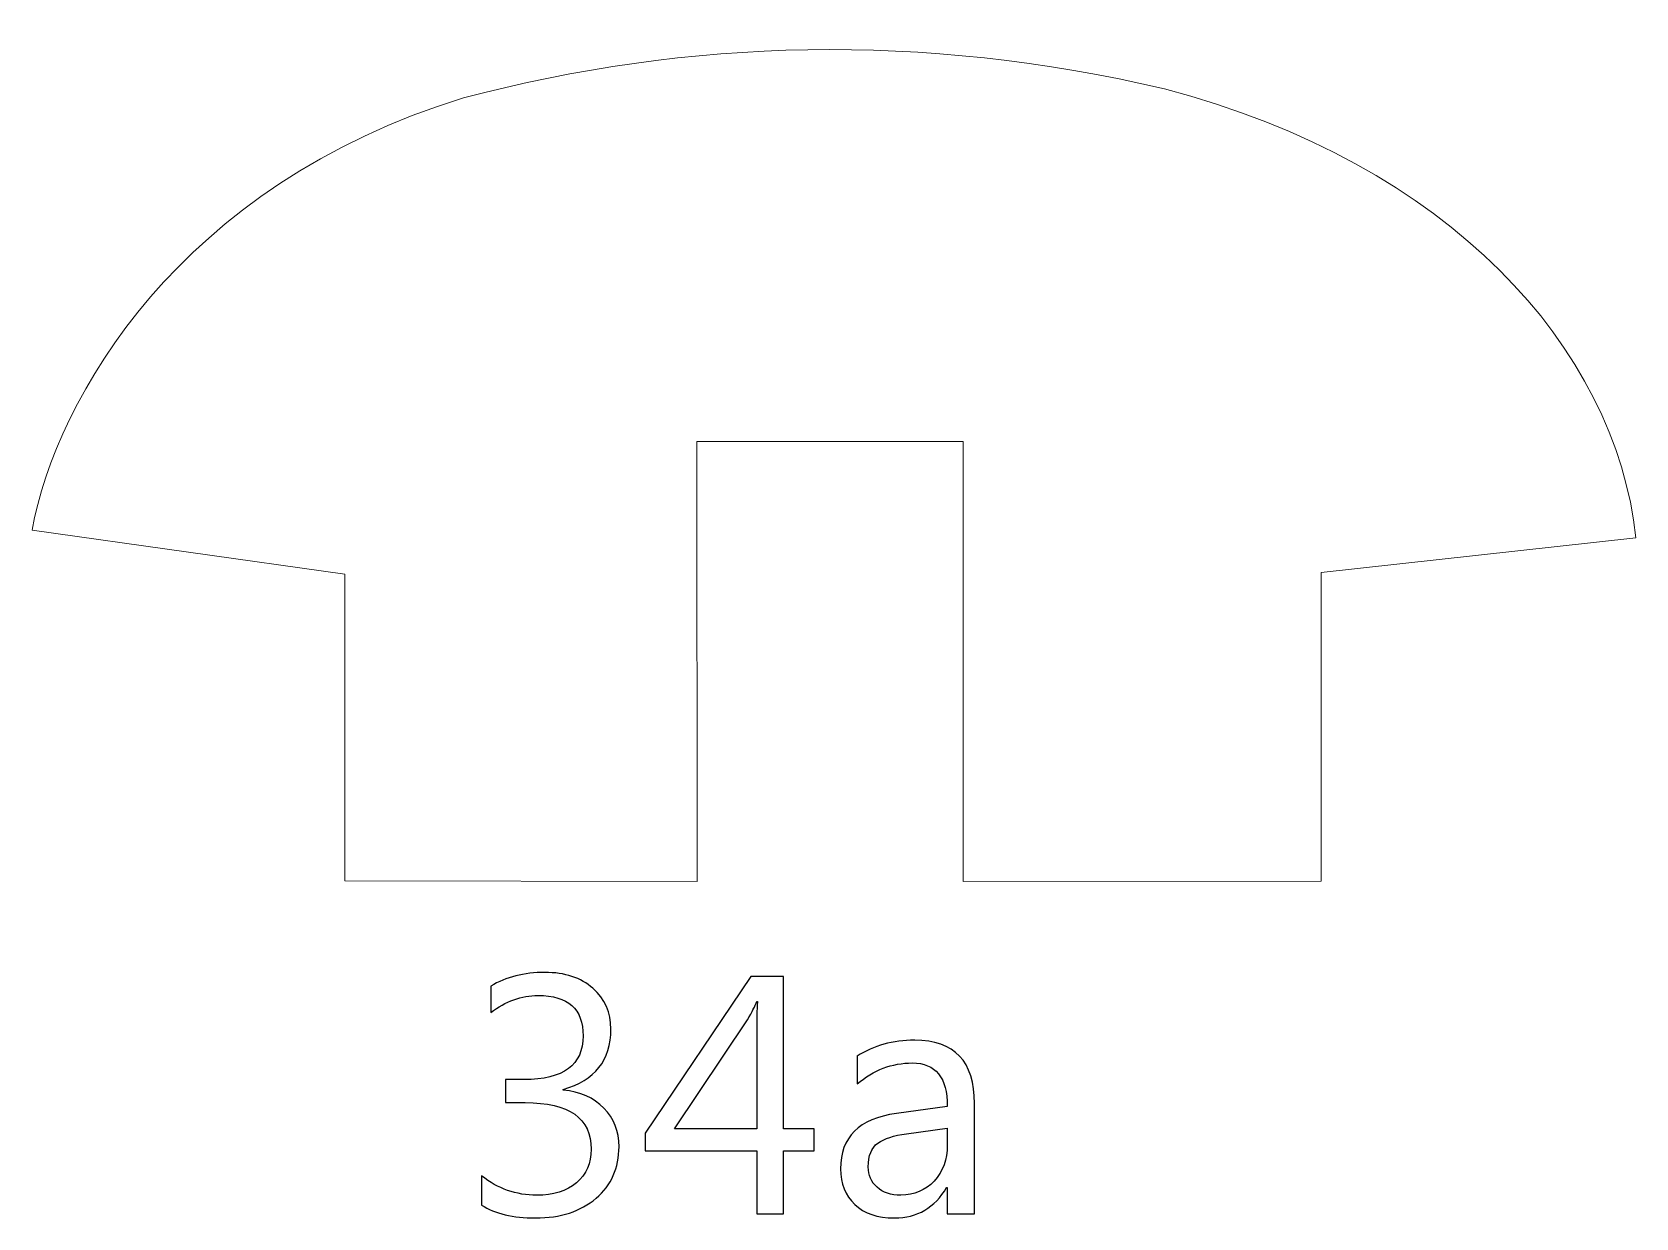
# Model space of a CAD drawing. Header units: centimetres. Extents: x -19.4 to 19.9, y -26.5 to 22.7.
# Drawn here: x -7.954 to -5.952, y -16.927 to -15.446 of the extents above; entities that cross this region are included whole.
import ezdxf

# ---------------------------------------------------------------- set-up
doc = ezdxf.new("R2010")
doc.units = ezdxf.units.CM
doc.header["$MEASUREMENT"] = 0
doc.layers.add('Camada 1', color=7, linetype='Continuous')

msp = doc.modelspace()

# ---------------------------------------------------------------- linework, layer by layer
at = {"layer": 'Camada 1', "color": 7, "lineweight": 9}
msp.add_open_spline([(-7.12383, -15.95748), (-7.12383, -15.95748), (-6.79139, -15.95748), (-6.79139, -15.95748), (-6.79139, -15.95748), (-6.79139, -15.95748), (-6.79161, -16.5069), (-6.79161, -16.5069), (-6.79161, -16.5069), (-6.79161, -16.5069), (-6.3449, -16.50678), (-6.3449, -16.50678), (-6.3449, -16.50678), (-6.3449, -16.50678), (-6.3446, -16.12137), (-6.3446, -16.12137), (-6.3446, -16.12137), (-6.3446, -16.12137), (-5.9518, -16.07785), (-5.9518, -16.07785), (-5.9518, -16.07785), (-5.97748, -15.84037), (-6.18456, -15.61086), (-6.54007, -15.51734), (-6.54007, -15.51734), (-6.84354, -15.44649), (-7.13286, -15.45427), (-7.41528, -15.5287), (-7.41528, -15.5287), (-7.76935, -15.63743), (-7.92368, -15.90289), (-7.9538, -16.06833), (-7.9538, -16.06833), (-7.9538, -16.06833), (-7.56337, -16.12347), (-7.56337, -16.12347), (-7.56337, -16.12347), (-7.56337, -16.12347), (-7.56331, -16.50612), (-7.56331, -16.50612), (-7.56331, -16.50612), (-7.56331, -16.50612), (-7.12379, -16.50686), (-7.12379, -16.50686), (-7.12379, -16.50686), (-7.12379, -16.50686), (-7.12383, -15.95748), (-7.12383, -15.95748)], degree=3, knots=[0, 0, 0, 0, 0.0769231, 0.0769231, 0.0769231, 0.0769231, 0.1538462, 0.1538462, 0.1538462, 0.1538462, 0.2307692, 0.2307692, 0.2307692, 0.2307692, 0.3076923, 0.3076923, 0.3076923, 0.3076923, 0.3846154, 0.3846154, 0.3846154, 0.3846154, 0.4615385, 0.4615385, 0.4615385, 0.4615385, 0.5384615, 0.5384615, 0.5384615, 0.5384615, 0.6153846, 0.6153846, 0.6153846, 0.6153846, 0.6923077, 0.6923077, 0.6923077, 0.6923077, 0.7692308, 0.7692308, 0.7692308, 0.7692308, 0.8461538, 0.8461538, 0.8461538, 0.8461538, 1, 1, 1, 1], dxfattribs=at)
at = {"layer": 'Camada 1', "color": 7}
for points, knots in [([(-7.39262, -16.91097), (-7.39262, -16.91097), (-7.39262, -16.87457), (-7.39262, -16.87457), (-7.39262, -16.87457), (-7.37237, -16.89065), (-7.34944, -16.8987), (-7.32396, -16.8987), (-7.32396, -16.8987), (-7.30322, -16.8987), (-7.28671, -16.89355), (-7.27436, -16.88317), (-7.27436, -16.88317), (-7.26202, -16.8728), (-7.25588, -16.85883), (-7.25588, -16.84133), (-7.25588, -16.84133), (-7.25588, -16.80253), (-7.28339, -16.78312), (-7.33836, -16.78312), (-7.33836, -16.78312), (-7.33836, -16.78312), (-7.36298, -16.78312), (-7.36298, -16.78312), (-7.36298, -16.78312), (-7.36298, -16.78312), (-7.36298, -16.75434), (-7.36298, -16.75434), (-7.36298, -16.75434), (-7.36298, -16.75434), (-7.33956, -16.75434), (-7.33956, -16.75434), (-7.33956, -16.75434), (-7.29052, -16.75434), (-7.26604, -16.73613), (-7.26604, -16.6998), (-7.26604, -16.6998), (-7.26604, -16.66614), (-7.28474, -16.64935), (-7.32213, -16.64935), (-7.32213, -16.64935), (-7.34301, -16.64935), (-7.3627, -16.6564), (-7.38119, -16.67052), (-7.38119, -16.67052), (-7.38119, -16.67052), (-7.38119, -16.6375), (-7.38119, -16.6375), (-7.38119, -16.6375), (-7.36214, -16.62621), (-7.33963, -16.62056), (-7.31373, -16.62056), (-7.31373, -16.62056), (-7.28876, -16.62056), (-7.26879, -16.62719), (-7.25376, -16.64039), (-7.25376, -16.64039), (-7.2388, -16.65365), (-7.23132, -16.67059), (-7.23132, -16.69126), (-7.23132, -16.69126), (-7.23132, -16.73028), (-7.25115, -16.7554), (-7.29087, -16.76654), (-7.29087, -16.76654), (-7.29087, -16.76654), (-7.29087, -16.76739), (-7.29087, -16.76739), (-7.29087, -16.76739), (-7.26957, -16.76944), (-7.25263, -16.77692), (-7.24007, -16.78983), (-7.24007, -16.78983), (-7.22744, -16.80274), (-7.22116, -16.81883), (-7.22116, -16.83809), (-7.22116, -16.83809), (-7.22116, -16.86476), (-7.23069, -16.88621), (-7.24981, -16.90258), (-7.24981, -16.90258), (-7.26893, -16.91888), (-7.29412, -16.92706), (-7.32538, -16.92706), (-7.32538, -16.92706), (-7.35353, -16.92706), (-7.37596, -16.9217), (-7.39262, -16.91097)], [0, 0, 0, 0, 0.0434783, 0.0434783, 0.0434783, 0.0434783, 0.0869565, 0.0869565, 0.0869565, 0.0869565, 0.1304348, 0.1304348, 0.1304348, 0.1304348, 0.173913, 0.173913, 0.173913, 0.173913, 0.2173913, 0.2173913, 0.2173913, 0.2173913, 0.2608696, 0.2608696, 0.2608696, 0.2608696, 0.3043478, 0.3043478, 0.3043478, 0.3043478, 0.3478261, 0.3478261, 0.3478261, 0.3478261, 0.3913043, 0.3913043, 0.3913043, 0.3913043, 0.4347826, 0.4347826, 0.4347826, 0.4347826, 0.4782609, 0.4782609, 0.4782609, 0.4782609, 0.5217391, 0.5217391, 0.5217391, 0.5217391, 0.5652174, 0.5652174, 0.5652174, 0.5652174, 0.6086957, 0.6086957, 0.6086957, 0.6086957, 0.6521739, 0.6521739, 0.6521739, 0.6521739, 0.6956522, 0.6956522, 0.6956522, 0.6956522, 0.7391304, 0.7391304, 0.7391304, 0.7391304, 0.7826087, 0.7826087, 0.7826087, 0.7826087, 0.826087, 0.826087, 0.826087, 0.826087, 0.8695652, 0.8695652, 0.8695652, 0.8695652, 0.9130435, 0.9130435, 0.9130435, 0.9130435, 1, 1, 1, 1]), ([(-6.97774, -16.84324), (-6.97774, -16.84324), (-7.01584, -16.84324), (-7.01584, -16.84324), (-7.01584, -16.84324), (-7.01584, -16.84324), (-7.01584, -16.92198), (-7.01584, -16.92198), (-7.01584, -16.92198), (-7.01584, -16.92198), (-7.04929, -16.92198), (-7.04929, -16.92198), (-7.04929, -16.92198), (-7.04929, -16.92198), (-7.04929, -16.84324), (-7.04929, -16.84324), (-7.04929, -16.84324), (-7.04929, -16.84324), (-7.18857, -16.84324), (-7.18857, -16.84324), (-7.18857, -16.84324), (-7.18857, -16.84324), (-7.18857, -16.82108), (-7.18857, -16.82108), (-7.18857, -16.82108), (-7.18857, -16.82108), (-7.0567, -16.62564), (-7.0567, -16.62564), (-7.0567, -16.62564), (-7.0567, -16.62564), (-7.01584, -16.62564), (-7.01584, -16.62564), (-7.01584, -16.62564), (-7.01584, -16.62564), (-7.01584, -16.81572), (-7.01584, -16.81572), (-7.01584, -16.81572), (-7.01584, -16.81572), (-6.97774, -16.81572), (-6.97774, -16.81572), (-6.97774, -16.81572), (-6.97774, -16.81572), (-6.97774, -16.84324), (-6.97774, -16.84324)], [0, 0, 0, 0, 0.0833333, 0.0833333, 0.0833333, 0.0833333, 0.1666667, 0.1666667, 0.1666667, 0.1666667, 0.25, 0.25, 0.25, 0.25, 0.3333333, 0.3333333, 0.3333333, 0.3333333, 0.4166667, 0.4166667, 0.4166667, 0.4166667, 0.5, 0.5, 0.5, 0.5, 0.5833333, 0.5833333, 0.5833333, 0.5833333, 0.6666667, 0.6666667, 0.6666667, 0.6666667, 0.75, 0.75, 0.75, 0.75, 0.8333333, 0.8333333, 0.8333333, 0.8333333, 1, 1, 1, 1]), ([(-7.04929, -16.81572), (-7.04929, -16.81572), (-7.04929, -16.68766), (-7.04929, -16.68766), (-7.04929, -16.68766), (-7.04929, -16.67856), (-7.04901, -16.66833), (-7.04844, -16.65704), (-7.04844, -16.65704), (-7.04844, -16.65704), (-7.04929, -16.65704), (-7.04929, -16.65704), (-7.04929, -16.65704), (-7.05119, -16.66205), (-7.055, -16.6696), (-7.06065, -16.67976), (-7.06065, -16.67976), (-7.06065, -16.67976), (-7.15181, -16.81572), (-7.15181, -16.81572), (-7.15181, -16.81572), (-7.15181, -16.81572), (-7.04929, -16.81572), (-7.04929, -16.81572)], [0, 0, 0, 0, 0.1428571, 0.1428571, 0.1428571, 0.1428571, 0.2857143, 0.2857143, 0.2857143, 0.2857143, 0.4285714, 0.4285714, 0.4285714, 0.4285714, 0.5714286, 0.5714286, 0.5714286, 0.5714286, 0.7142857, 0.7142857, 0.7142857, 0.7142857, 1, 1, 1, 1]), ([(-6.7775, -16.92198), (-6.7775, -16.92198), (-6.81137, -16.92198), (-6.81137, -16.92198), (-6.81137, -16.92198), (-6.81137, -16.92198), (-6.81137, -16.88889), (-6.81137, -16.88889), (-6.81137, -16.88889), (-6.81137, -16.88889), (-6.81222, -16.88889), (-6.81222, -16.88889), (-6.81222, -16.88889), (-6.82696, -16.91436), (-6.84862, -16.92706), (-6.87734, -16.92706), (-6.87734, -16.92706), (-6.89844, -16.92706), (-6.91495, -16.92149), (-6.92687, -16.91027), (-6.92687, -16.91027), (-6.9388, -16.89912), (-6.94472, -16.8843), (-6.94472, -16.86582), (-6.94472, -16.86582), (-6.94472, -16.82623), (-6.92144, -16.80316), (-6.87487, -16.79667), (-6.87487, -16.79667), (-6.87487, -16.79667), (-6.81137, -16.78778), (-6.81137, -16.78778), (-6.81137, -16.78778), (-6.81137, -16.75166), (-6.82591, -16.73359), (-6.85497, -16.73359), (-6.85497, -16.73359), (-6.88045, -16.73359), (-6.90345, -16.74234), (-6.92398, -16.75984), (-6.92398, -16.75984), (-6.92398, -16.75984), (-6.92398, -16.72513), (-6.92398, -16.72513), (-6.92398, -16.72513), (-6.90317, -16.71186), (-6.87925, -16.70523), (-6.85208, -16.70523), (-6.85208, -16.70523), (-6.80234, -16.70523), (-6.7775, -16.73155), (-6.7775, -16.78425), (-6.7775, -16.78425), (-6.7775, -16.78425), (-6.7775, -16.92198), (-6.7775, -16.92198)], [0, 0, 0, 0, 0.0666667, 0.0666667, 0.0666667, 0.0666667, 0.1333333, 0.1333333, 0.1333333, 0.1333333, 0.2, 0.2, 0.2, 0.2, 0.2666667, 0.2666667, 0.2666667, 0.2666667, 0.3333333, 0.3333333, 0.3333333, 0.3333333, 0.4, 0.4, 0.4, 0.4, 0.4666667, 0.4666667, 0.4666667, 0.4666667, 0.5333333, 0.5333333, 0.5333333, 0.5333333, 0.6, 0.6, 0.6, 0.6, 0.6666667, 0.6666667, 0.6666667, 0.6666667, 0.7333333, 0.7333333, 0.7333333, 0.7333333, 0.8, 0.8, 0.8, 0.8, 0.8666667, 0.8666667, 0.8666667, 0.8666667, 1, 1, 1, 1]), ([(-6.81137, -16.81487), (-6.81137, -16.81487), (-6.86245, -16.82193), (-6.86245, -16.82193), (-6.86245, -16.82193), (-6.87819, -16.82412), (-6.89004, -16.82807), (-6.89801, -16.83364), (-6.89801, -16.83364), (-6.90599, -16.83929), (-6.91001, -16.84917), (-6.91001, -16.86342), (-6.91001, -16.86342), (-6.91001, -16.87379), (-6.90634, -16.88226), (-6.89893, -16.88882), (-6.89893, -16.88882), (-6.89159, -16.89538), (-6.88172, -16.8987), (-6.86951, -16.8987), (-6.86951, -16.8987), (-6.85265, -16.8987), (-6.83875, -16.89277), (-6.82781, -16.88099), (-6.82781, -16.88099), (-6.81687, -16.86913), (-6.81137, -16.85418), (-6.81137, -16.83604), (-6.81137, -16.83604), (-6.81137, -16.83604), (-6.81137, -16.81487), (-6.81137, -16.81487)], [0, 0, 0, 0, 0.1111111, 0.1111111, 0.1111111, 0.1111111, 0.2222222, 0.2222222, 0.2222222, 0.2222222, 0.3333333, 0.3333333, 0.3333333, 0.3333333, 0.4444444, 0.4444444, 0.4444444, 0.4444444, 0.5555556, 0.5555556, 0.5555556, 0.5555556, 0.6666667, 0.6666667, 0.6666667, 0.6666667, 0.7777778, 0.7777778, 0.7777778, 0.7777778, 1, 1, 1, 1])]:
    msp.add_open_spline(points, degree=3, knots=knots, dxfattribs=at)
at = {"layer": 'Camada 1', "color": 250, "lineweight": 9}
for points, knots in [([(-7.39262, -16.91097), (-7.39262, -16.91097), (-7.39262, -16.87457), (-7.39262, -16.87457), (-7.39262, -16.87457), (-7.37237, -16.89065), (-7.34944, -16.8987), (-7.32396, -16.8987), (-7.32396, -16.8987), (-7.30322, -16.8987), (-7.28671, -16.89355), (-7.27436, -16.88317), (-7.27436, -16.88317), (-7.26202, -16.8728), (-7.25588, -16.85883), (-7.25588, -16.84133), (-7.25588, -16.84133), (-7.25588, -16.80253), (-7.28339, -16.78312), (-7.33836, -16.78312), (-7.33836, -16.78312), (-7.33836, -16.78312), (-7.36298, -16.78312), (-7.36298, -16.78312), (-7.36298, -16.78312), (-7.36298, -16.78312), (-7.36298, -16.75434), (-7.36298, -16.75434), (-7.36298, -16.75434), (-7.36298, -16.75434), (-7.33956, -16.75434), (-7.33956, -16.75434), (-7.33956, -16.75434), (-7.29052, -16.75434), (-7.26604, -16.73613), (-7.26604, -16.6998), (-7.26604, -16.6998), (-7.26604, -16.66614), (-7.28474, -16.64935), (-7.32213, -16.64935), (-7.32213, -16.64935), (-7.34301, -16.64935), (-7.3627, -16.6564), (-7.38119, -16.67052), (-7.38119, -16.67052), (-7.38119, -16.67052), (-7.38119, -16.6375), (-7.38119, -16.6375), (-7.38119, -16.6375), (-7.36214, -16.62621), (-7.33963, -16.62056), (-7.31373, -16.62056), (-7.31373, -16.62056), (-7.28876, -16.62056), (-7.26879, -16.62719), (-7.25376, -16.64039), (-7.25376, -16.64039), (-7.2388, -16.65365), (-7.23132, -16.67059), (-7.23132, -16.69126), (-7.23132, -16.69126), (-7.23132, -16.73028), (-7.25115, -16.7554), (-7.29087, -16.76654), (-7.29087, -16.76654), (-7.29087, -16.76654), (-7.29087, -16.76739), (-7.29087, -16.76739), (-7.29087, -16.76739), (-7.26957, -16.76944), (-7.25263, -16.77692), (-7.24007, -16.78983), (-7.24007, -16.78983), (-7.22744, -16.80274), (-7.22116, -16.81883), (-7.22116, -16.83809), (-7.22116, -16.83809), (-7.22116, -16.86476), (-7.23069, -16.88621), (-7.24981, -16.90258), (-7.24981, -16.90258), (-7.26893, -16.91888), (-7.29412, -16.92706), (-7.32538, -16.92706), (-7.32538, -16.92706), (-7.35353, -16.92706), (-7.37596, -16.9217), (-7.39262, -16.91097)], [0, 0, 0, 0, 0.0434783, 0.0434783, 0.0434783, 0.0434783, 0.0869565, 0.0869565, 0.0869565, 0.0869565, 0.1304348, 0.1304348, 0.1304348, 0.1304348, 0.173913, 0.173913, 0.173913, 0.173913, 0.2173913, 0.2173913, 0.2173913, 0.2173913, 0.2608696, 0.2608696, 0.2608696, 0.2608696, 0.3043478, 0.3043478, 0.3043478, 0.3043478, 0.3478261, 0.3478261, 0.3478261, 0.3478261, 0.3913043, 0.3913043, 0.3913043, 0.3913043, 0.4347826, 0.4347826, 0.4347826, 0.4347826, 0.4782609, 0.4782609, 0.4782609, 0.4782609, 0.5217391, 0.5217391, 0.5217391, 0.5217391, 0.5652174, 0.5652174, 0.5652174, 0.5652174, 0.6086957, 0.6086957, 0.6086957, 0.6086957, 0.6521739, 0.6521739, 0.6521739, 0.6521739, 0.6956522, 0.6956522, 0.6956522, 0.6956522, 0.7391304, 0.7391304, 0.7391304, 0.7391304, 0.7826087, 0.7826087, 0.7826087, 0.7826087, 0.826087, 0.826087, 0.826087, 0.826087, 0.8695652, 0.8695652, 0.8695652, 0.8695652, 0.9130435, 0.9130435, 0.9130435, 0.9130435, 1, 1, 1, 1]), ([(-6.97774, -16.84324), (-6.97774, -16.84324), (-7.01584, -16.84324), (-7.01584, -16.84324), (-7.01584, -16.84324), (-7.01584, -16.84324), (-7.01584, -16.92198), (-7.01584, -16.92198), (-7.01584, -16.92198), (-7.01584, -16.92198), (-7.04929, -16.92198), (-7.04929, -16.92198), (-7.04929, -16.92198), (-7.04929, -16.92198), (-7.04929, -16.84324), (-7.04929, -16.84324), (-7.04929, -16.84324), (-7.04929, -16.84324), (-7.18857, -16.84324), (-7.18857, -16.84324), (-7.18857, -16.84324), (-7.18857, -16.84324), (-7.18857, -16.82108), (-7.18857, -16.82108), (-7.18857, -16.82108), (-7.18857, -16.82108), (-7.0567, -16.62564), (-7.0567, -16.62564), (-7.0567, -16.62564), (-7.0567, -16.62564), (-7.01584, -16.62564), (-7.01584, -16.62564), (-7.01584, -16.62564), (-7.01584, -16.62564), (-7.01584, -16.81572), (-7.01584, -16.81572), (-7.01584, -16.81572), (-7.01584, -16.81572), (-6.97774, -16.81572), (-6.97774, -16.81572), (-6.97774, -16.81572), (-6.97774, -16.81572), (-6.97774, -16.84324), (-6.97774, -16.84324)], [0, 0, 0, 0, 0.0833333, 0.0833333, 0.0833333, 0.0833333, 0.1666667, 0.1666667, 0.1666667, 0.1666667, 0.25, 0.25, 0.25, 0.25, 0.3333333, 0.3333333, 0.3333333, 0.3333333, 0.4166667, 0.4166667, 0.4166667, 0.4166667, 0.5, 0.5, 0.5, 0.5, 0.5833333, 0.5833333, 0.5833333, 0.5833333, 0.6666667, 0.6666667, 0.6666667, 0.6666667, 0.75, 0.75, 0.75, 0.75, 0.8333333, 0.8333333, 0.8333333, 0.8333333, 1, 1, 1, 1]), ([(-7.04929, -16.81572), (-7.04929, -16.81572), (-7.04929, -16.68766), (-7.04929, -16.68766), (-7.04929, -16.68766), (-7.04929, -16.67856), (-7.04901, -16.66833), (-7.04844, -16.65704), (-7.04844, -16.65704), (-7.04844, -16.65704), (-7.04929, -16.65704), (-7.04929, -16.65704), (-7.04929, -16.65704), (-7.05119, -16.66205), (-7.055, -16.6696), (-7.06065, -16.67976), (-7.06065, -16.67976), (-7.06065, -16.67976), (-7.15181, -16.81572), (-7.15181, -16.81572), (-7.15181, -16.81572), (-7.15181, -16.81572), (-7.04929, -16.81572), (-7.04929, -16.81572)], [0, 0, 0, 0, 0.1428571, 0.1428571, 0.1428571, 0.1428571, 0.2857143, 0.2857143, 0.2857143, 0.2857143, 0.4285714, 0.4285714, 0.4285714, 0.4285714, 0.5714286, 0.5714286, 0.5714286, 0.5714286, 0.7142857, 0.7142857, 0.7142857, 0.7142857, 1, 1, 1, 1]), ([(-6.7775, -16.92198), (-6.7775, -16.92198), (-6.81137, -16.92198), (-6.81137, -16.92198), (-6.81137, -16.92198), (-6.81137, -16.92198), (-6.81137, -16.88889), (-6.81137, -16.88889), (-6.81137, -16.88889), (-6.81137, -16.88889), (-6.81222, -16.88889), (-6.81222, -16.88889), (-6.81222, -16.88889), (-6.82696, -16.91436), (-6.84862, -16.92706), (-6.87734, -16.92706), (-6.87734, -16.92706), (-6.89844, -16.92706), (-6.91495, -16.92149), (-6.92687, -16.91027), (-6.92687, -16.91027), (-6.9388, -16.89912), (-6.94472, -16.8843), (-6.94472, -16.86582), (-6.94472, -16.86582), (-6.94472, -16.82623), (-6.92144, -16.80316), (-6.87487, -16.79667), (-6.87487, -16.79667), (-6.87487, -16.79667), (-6.81137, -16.78778), (-6.81137, -16.78778), (-6.81137, -16.78778), (-6.81137, -16.75166), (-6.82591, -16.73359), (-6.85497, -16.73359), (-6.85497, -16.73359), (-6.88045, -16.73359), (-6.90345, -16.74234), (-6.92398, -16.75984), (-6.92398, -16.75984), (-6.92398, -16.75984), (-6.92398, -16.72513), (-6.92398, -16.72513), (-6.92398, -16.72513), (-6.90317, -16.71186), (-6.87925, -16.70523), (-6.85208, -16.70523), (-6.85208, -16.70523), (-6.80234, -16.70523), (-6.7775, -16.73155), (-6.7775, -16.78425), (-6.7775, -16.78425), (-6.7775, -16.78425), (-6.7775, -16.92198), (-6.7775, -16.92198)], [0, 0, 0, 0, 0.0666667, 0.0666667, 0.0666667, 0.0666667, 0.1333333, 0.1333333, 0.1333333, 0.1333333, 0.2, 0.2, 0.2, 0.2, 0.2666667, 0.2666667, 0.2666667, 0.2666667, 0.3333333, 0.3333333, 0.3333333, 0.3333333, 0.4, 0.4, 0.4, 0.4, 0.4666667, 0.4666667, 0.4666667, 0.4666667, 0.5333333, 0.5333333, 0.5333333, 0.5333333, 0.6, 0.6, 0.6, 0.6, 0.6666667, 0.6666667, 0.6666667, 0.6666667, 0.7333333, 0.7333333, 0.7333333, 0.7333333, 0.8, 0.8, 0.8, 0.8, 0.8666667, 0.8666667, 0.8666667, 0.8666667, 1, 1, 1, 1]), ([(-6.81137, -16.81487), (-6.81137, -16.81487), (-6.86245, -16.82193), (-6.86245, -16.82193), (-6.86245, -16.82193), (-6.87819, -16.82412), (-6.89004, -16.82807), (-6.89801, -16.83364), (-6.89801, -16.83364), (-6.90599, -16.83929), (-6.91001, -16.84917), (-6.91001, -16.86342), (-6.91001, -16.86342), (-6.91001, -16.87379), (-6.90634, -16.88226), (-6.89893, -16.88882), (-6.89893, -16.88882), (-6.89159, -16.89538), (-6.88172, -16.8987), (-6.86951, -16.8987), (-6.86951, -16.8987), (-6.85265, -16.8987), (-6.83875, -16.89277), (-6.82781, -16.88099), (-6.82781, -16.88099), (-6.81687, -16.86913), (-6.81137, -16.85418), (-6.81137, -16.83604), (-6.81137, -16.83604), (-6.81137, -16.83604), (-6.81137, -16.81487), (-6.81137, -16.81487)], [0, 0, 0, 0, 0.1111111, 0.1111111, 0.1111111, 0.1111111, 0.2222222, 0.2222222, 0.2222222, 0.2222222, 0.3333333, 0.3333333, 0.3333333, 0.3333333, 0.4444444, 0.4444444, 0.4444444, 0.4444444, 0.5555556, 0.5555556, 0.5555556, 0.5555556, 0.6666667, 0.6666667, 0.6666667, 0.6666667, 0.7777778, 0.7777778, 0.7777778, 0.7777778, 1, 1, 1, 1])]:
    msp.add_open_spline(points, degree=3, knots=knots, dxfattribs=at)

doc.saveas('drawing.dxf')
